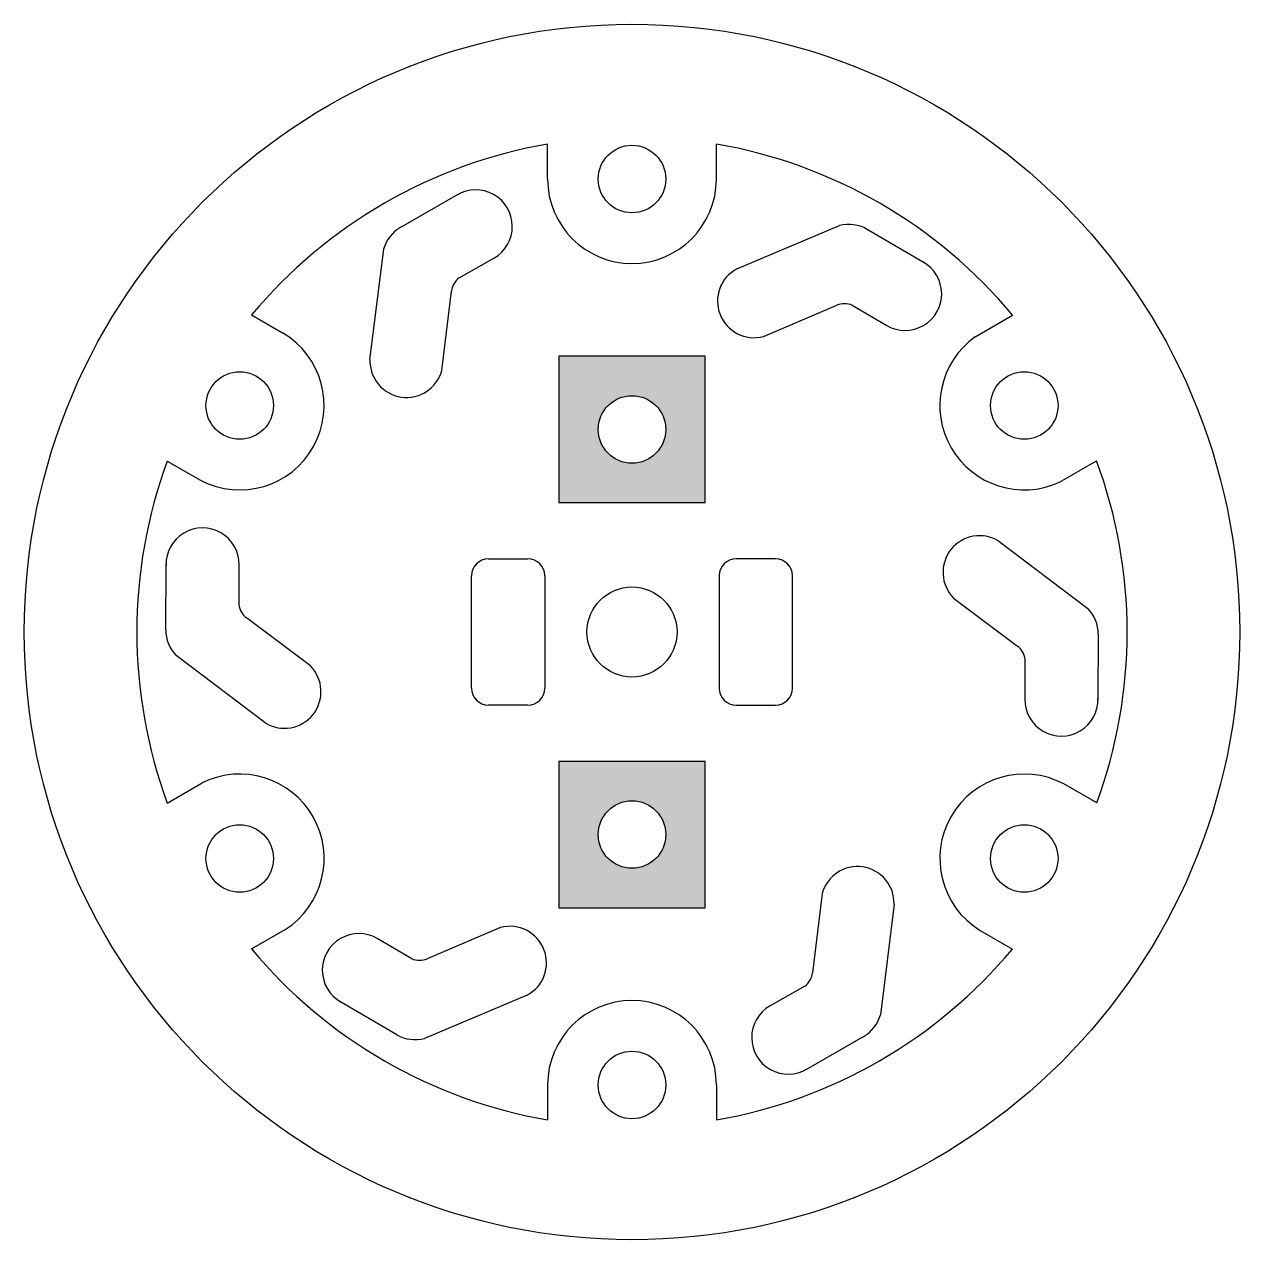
# Model space of a CAD drawing. Header units: millimetres. Extents: x 373.7 to 427.7, y 66.9 to 120.9.
import ezdxf

# ---------------------------------------------------------------- set-up
doc = ezdxf.new("R2010")
doc.units = ezdxf.units.MM
doc.layers.add('Default', color=7, linetype='Continuous')

# ---------------------------------------------------------------- blocks, each defined once
blk = doc.blocks.new('SE1')
at = {"layer": 'Default', "color": 7, "linetype": 'Continuous'}
for p, q in [((405.351, 110.012), (409.91, 111.94)), ((411.142, 111.772), (413.676, 110.292)), ((406.534, 107.009), (409.8, 108.399)), ((410.48, 108.395), (412.018, 107.498))]:
    blk.add_line(p, q, dxfattribs=at)
for centre, radius, start, end in [((410.323, 110.368), 1.625, 59.7231, 104.7231), ((412.833, 108.903), 1.625, 239.8795, 61.1285), ((406.121, 108.581), 1.625, 118.2647, 284.7231), ((410.136, 107.611), 0.857, 66.3137, 113.042)]:
    blk.add_arc(centre, radius, start, end, dxfattribs=at)
blk = doc.blocks.new('SE2')
at = {"layer": 'Default', "color": 7, "linetype": 'Continuous'}
for p, q in [((390.425, 111.872), (392.974, 113.327)), ((389.054, 105.977), (389.664, 110.889)), ((393.019, 109.61), (394.565, 110.493)), ((392.245, 105.5), (392.676, 109.024))]:
    blk.add_line(p, q, dxfattribs=at)
for centre, radius, start, end in [((393.755, 111.902), 1.625, 299.8795, 121.1285), ((391.231, 110.461), 1.625, 119.7231, 164.7231), ((393.526, 108.92), 0.857, 126.3137, 173.042), ((390.678, 105.928), 1.625, 178.2647, 344.7231)]:
    blk.add_arc(centre, radius, start, end, dxfattribs=at)
blk = doc.blocks.new('SE3')
at = {"layer": 'Default', "color": 7, "linetype": 'Continuous'}
for p, q in [((379.98, 93.981), (379.995, 96.915)), ((383.236, 95.096), (383.244, 96.876)), ((386.409, 92.371), (383.572, 94.505)), ((384.4, 89.845), (380.451, 92.83))]:
    blk.add_line(p, q, dxfattribs=at)
for centre, radius, start, end in [((381.619, 96.88), 1.625, 359.8795, 181.1285), ((384.087, 95.19), 0.857, 186.3137, 233.042), ((381.605, 93.973), 1.625, 179.7231, 224.7231), ((385.254, 91.227), 1.625, 238.2647, 44.7231)]:
    blk.add_arc(centre, radius, start, end, dxfattribs=at)
blk = doc.blocks.new('SE4')
at = {"layer": 'Default', "color": 7, "linetype": 'Continuous'}
for p, q in [((394.86, 80.752), (391.594, 79.363)), ((390.914, 79.366), (389.377, 80.264)), ((390.252, 75.99), (387.718, 77.469)), ((396.043, 77.749), (391.484, 75.821))]:
    blk.add_line(p, q, dxfattribs=at)
for centre, radius, start, end in [((388.561, 78.858), 1.625, 59.8795, 241.1285), ((395.273, 79.18), 1.625, 298.2647, 104.7231), ((391.258, 80.151), 0.857, 246.3137, 293.042), ((391.071, 77.393), 1.625, 239.7231, 284.7231)]:
    blk.add_arc(centre, radius, start, end, dxfattribs=at)
blk = doc.blocks.new('SE5')
at = {"layer": 'Default', "color": 7, "linetype": 'Continuous'}
for p, q in [((409.149, 82.262), (408.719, 78.738)), ((412.34, 81.784), (411.731, 76.873)), ((408.375, 78.151), (406.829, 77.268)), ((410.969, 75.89), (408.42, 74.435))]:
    blk.add_line(p, q, dxfattribs=at)
for centre, radius, start, end in [((410.716, 81.834), 1.625, 358.2647, 164.7231), ((407.868, 78.842), 0.857, 306.3137, 353.042), ((407.639, 75.859), 1.625, 119.8795, 301.1285), ((410.163, 77.301), 1.625, 299.7231, 344.7231)]:
    blk.add_arc(centre, radius, start, end, dxfattribs=at)
blk = doc.blocks.new('SE6')
at = {"layer": 'Default', "color": 7, "linetype": 'Continuous'}
for p, q in [((416.994, 97.916), (420.943, 94.932)), ((414.985, 95.391), (417.822, 93.256)), ((421.414, 93.781), (421.399, 90.846)), ((418.158, 92.666), (418.15, 90.885))]:
    blk.add_line(p, q, dxfattribs=at)
for centre, radius, start, end in [((416.14, 96.534), 1.625, 58.2647, 224.7231), ((419.789, 93.788), 1.625, 359.7231, 44.7231), ((417.307, 92.572), 0.857, 6.3137, 53.042), ((419.775, 90.882), 1.625, 179.8795, 1.1285)]:
    blk.add_arc(centre, radius, start, end, dxfattribs=at)
blk = doc.blocks.new('SE')
at = {"layer": 'Default'}
for name in ['SE2', 'SE1', 'SE3', 'SE6', 'SE5', 'SE4']:
    blk.add_blockref(name, (0, 0), dxfattribs=at)

msp = doc.modelspace()

# ---------------------------------------------------------------- hatches: boundary and pattern name
at = {"layer": 'Default', "linetype": 'Continuous'}
h = msp.add_hatch(color=1, dxfattribs=at)
h.paths.add_polyline_path([(397.447, 106.131), (397.447, 99.631), (403.947, 99.631), (403.947, 106.131)])
edge = h.paths.add_edge_path()
edge.add_ellipse((400.697, 102.881), major_axis=(1.5, 0), ratio=1, start_angle=0, end_angle=360)
h = msp.add_hatch(color=1, dxfattribs=at)
h.paths.add_polyline_path([(397.447, 88.131), (397.447, 81.631), (403.947, 81.631), (403.947, 88.131)])
edge = h.paths.add_edge_path()
edge.add_ellipse((400.697, 84.881), major_axis=(1.5, 0), ratio=1, start_angle=0, end_angle=360)

# ---------------------------------------------------------------- linework, layer by layer
at = {"layer": 'Default', "color": 7, "linetype": 'Continuous'}
for p, q in [((396.947, 114.005), (396.947, 115.559)), ((404.447, 114.005), (404.447, 115.559)), ((383.798, 107.967), (385.172, 107.174)), ((415.946, 106.994), (417.607, 107.954)), ((397.447, 106.131), (397.447, 99.631)), ((403.947, 106.131), (397.447, 106.131)), ((403.947, 99.631), (403.947, 106.131)), ((380.049, 101.475), (381.525, 100.623)), ((419.688, 100.534), (421.34, 101.488)), ((397.447, 99.631), (403.947, 99.631)), ((394.322, 97.131), (396.072, 97.131)), ((407.072, 97.131), (405.322, 97.131)), ((393.572, 91.381), (393.572, 96.381)), ((396.822, 96.381), (396.822, 91.381)), ((404.572, 96.381), (404.572, 91.381)), ((407.822, 91.381), (407.822, 96.381)), ((396.072, 90.631), (394.322, 90.631)), ((405.322, 90.631), (407.072, 90.631)), ((397.447, 88.131), (397.447, 81.631)), ((403.947, 88.131), (397.447, 88.131)), ((403.947, 81.631), (403.947, 88.131)), ((380.051, 86.282), (381.602, 87.178)), ((421.345, 86.287), (419.887, 87.129)), ((397.447, 81.631), (403.947, 81.631)), ((383.796, 79.797), (385.29, 80.66)), ((416.159, 80.625), (417.597, 79.795)), ((396.947, 73.756), (396.947, 72.203)), ((404.447, 73.756), (404.447, 72.203))]:
    msp.add_line(p, q, dxfattribs=at)
for centre, radius in [((400.697, 93.881), 27), ((400.697, 114.005), 1.5), ((383.269, 103.943), 1.5), ((418.125, 103.943), 1.5), ((400.697, 102.881), 1.5), ((400.697, 93.881), 2), ((400.697, 84.881), 1.5), ((383.269, 83.818), 1.5), ((418.125, 83.818), 1.5), ((400.697, 73.756), 1.5)]:
    msp.add_circle(centre, radius, dxfattribs=at)
for centre, radius, start, end in [((400.697, 93.881), 22, 99.8142, 140.1861), ((400.697, 93.881), 22, 39.7679, 80.1858), ((400.697, 114.005), 3.75, 180, 0), ((383.269, 103.943), 3.75, 242.2852, 59.5017), ((418.125, 103.943), 3.75, 125.5406, 294.6175), ((400.697, 93.881), 22, 159.8064, 200.2055), ((400.697, 93.881), 22, 339.8084, 20.2295), ((394.322, 96.381), 0.75, 90, 180), ((396.072, 96.381), 0.75, 0, 90), ((405.322, 96.381), 0.75, 90, 180), ((407.072, 96.381), 0.75, 0, 90), ((394.322, 91.381), 0.75, 180, 270), ((396.072, 91.381), 0.75, 270, 0), ((405.322, 91.381), 0.75, 180, 270), ((407.072, 91.381), 0.75, 270, 0), ((383.269, 83.818), 3.75, 302.6181, 116.3859), ((418.125, 83.818), 3.75, 61.9758, 238.3818), ((400.697, 93.881), 22, 219.8039, 260.1858), ((400.697, 93.881), 22, 279.8142, 320.1897), ((400.697, 73.756), 3.75, 0, 180)]:
    msp.add_arc(centre, radius, start, end, dxfattribs=at)

# ---------------------------------------------------------------- block references
at = {"layer": 'Default'}
msp.add_blockref('SE', (0, 0), dxfattribs=at)

doc.saveas('drawing.dxf')
